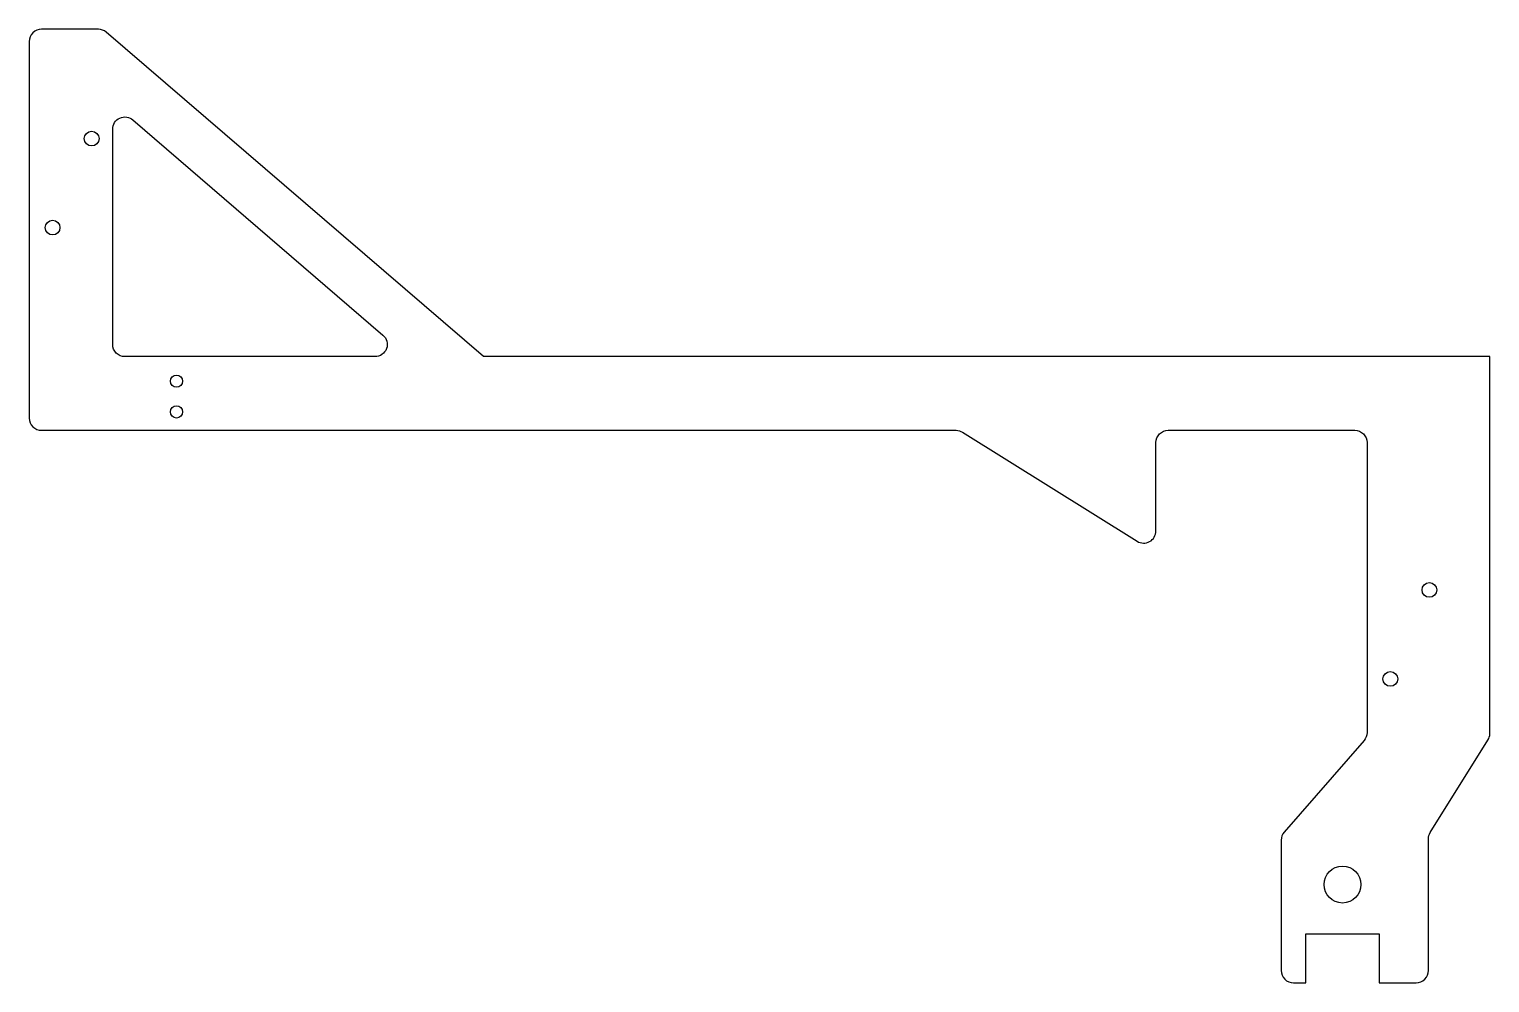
# Model space of a CAD drawing. Header units: inches. Extents: x -12.8 to 2.1, y 0 to 9.7.
import ezdxf

# ---------------------------------------------------------------- set-up
doc = ezdxf.new("R2010")
doc.units = ezdxf.units.IN
doc.header["$MEASUREMENT"] = 0

msp = doc.modelspace()

# ---------------------------------------------------------------- linework, layer by layer
for points in [[(2.125, 6.375), (-8.125, 6.375), (-11.965, 9.678, 0.17949), (-12.046, 9.708), (-12.625, 9.708, 0.414214), (-12.75, 9.583), (-12.75, 5.75, 0.414214), (-12.625, 5.625), (-3.311, 5.625, -0.140565), (-3.245, 5.606), (-1.466, 4.495, 0.589077), (-1.275, 4.601), (-1.275, 5.5, -0.414214), (-1.15, 5.625), (0.75, 5.625, -0.414214), (0.875, 5.5), (0.875, 2.547, -0.181667), (0.844, 2.465), (0.031, 1.535, 0.181667), (0, 1.453), (0, 0.125, 0.414214), (0.125, 0), (0.25, 0), (0.25, 0.5), (1, 0.5), (1, 0), (1.375, 0, 0.414214), (1.5, 0.125), (1.5, 1.464, -0.140565), (1.519, 1.53), (2.106, 2.47, 0.140565), (2.125, 2.536)], [(-11.693, 8.785), (-9.147, 6.595, -0.695648), (-9.229, 6.375), (-11.775, 6.375, -0.414214), (-11.9, 6.5), (-11.9, 8.69, -0.641389)]]:
    msp.add_lwpolyline(points, format="xyb", close=True)
for centre, radius in [((-12.114, 8.595), 0.075), ((-12.512, 7.689), 0.075), ((-11.25, 6.125), 0.0625), ((-11.25, 5.812), 0.0625), ((1.51, 4), 0.075), ((1.112, 3.094), 0.075), ((0.625, 1), 0.188)]:
    msp.add_circle(centre, radius)

doc.saveas('drawing.dxf')
